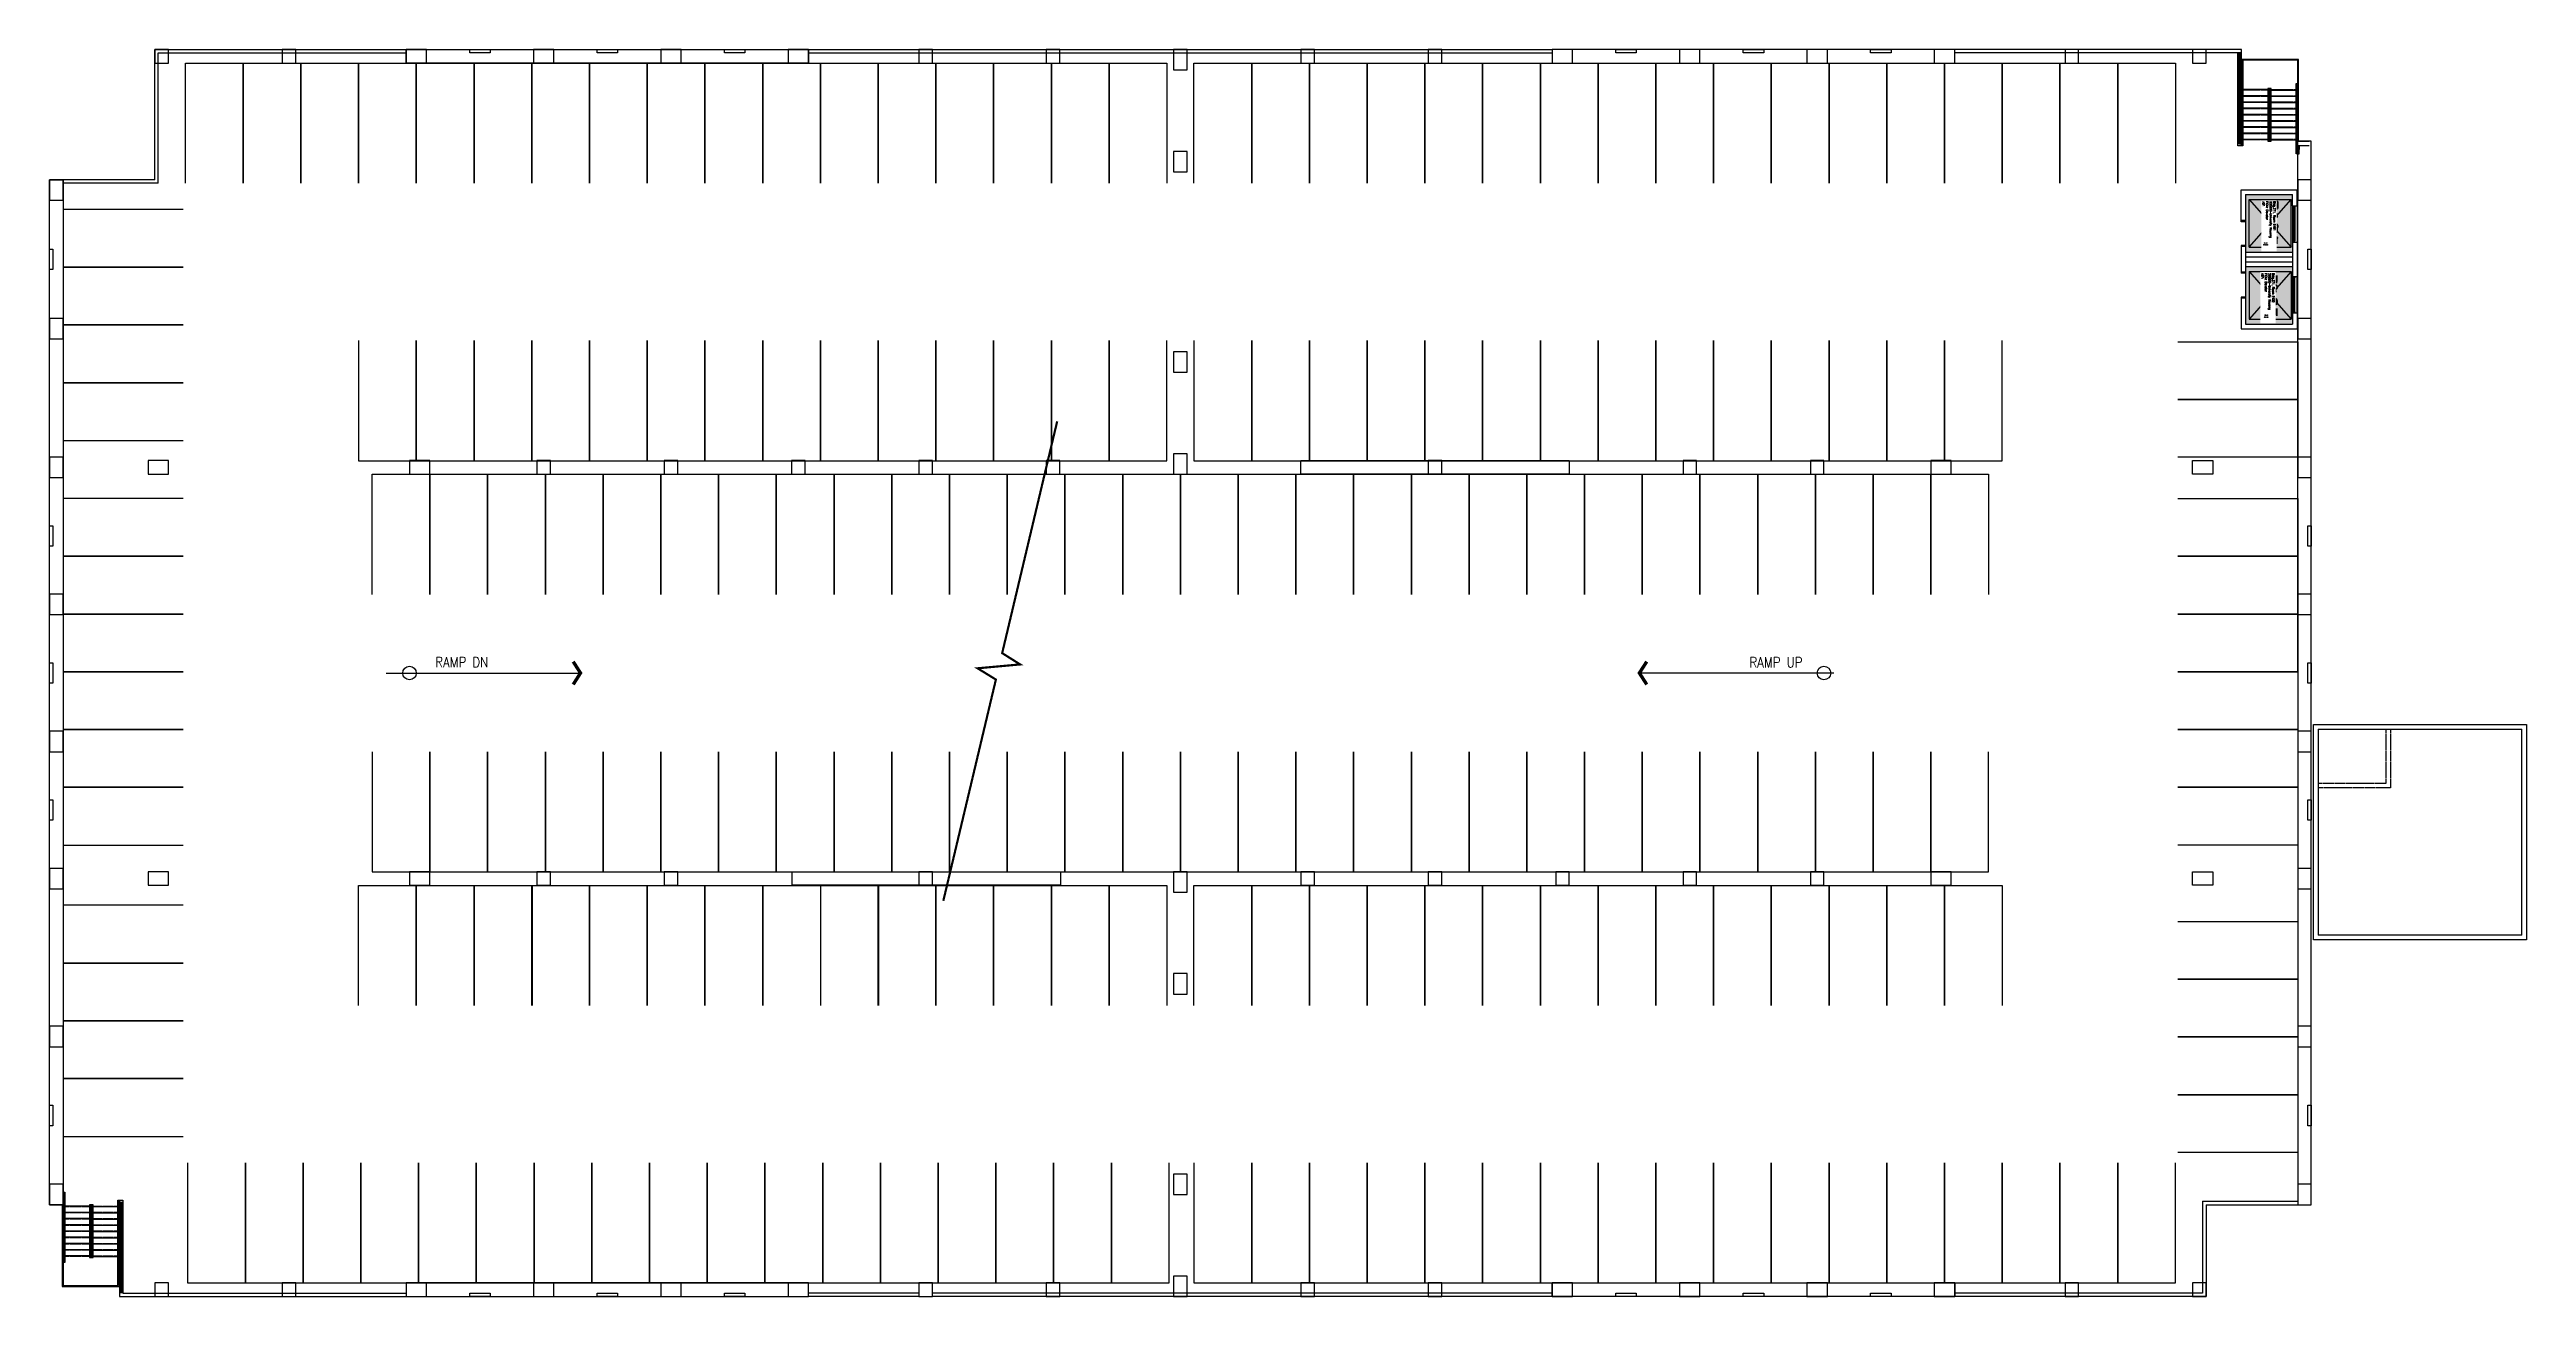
# Model space of a CAD drawing. Header units: inches. Extents: x -12 to 4364, y -12 to 2190.
import ezdxf
from ezdxf.enums import TextEntityAlignment as Align

# ---------------------------------------------------------------- set-up
doc = ezdxf.new("R2010")
doc.units = ezdxf.units.IN
doc.header["$LTSCALE"] = 10
doc.header["$MEASUREMENT"] = 0
doc.linetypes.add('HIDDEN2', pattern=[0.1875, 0.125, -0.0625])
for name, color, linetype in [('A-COLS', 5, 'CONTINUOUS'), ('A-FLOR', 3, 'CONTINUOUS'), ('A-GLAZ', 1, 'CONTINUOUS'), ('A-IDEN-RNUM', 7, 'CONTINUOUS'), ('A-IDEN-SNUM', 4, 'CONTINUOUS'), ('A-IDEN-VNUM', 4, 'CONTINUOUS'), ('A-ROOF', 2, 'CONTINUOUS'), ('A-WALL', 5, 'CONTINUOUS'), ('AREA-TEXT', 3, 'CONTINUOUS'), ('Rooms-Category-Color', 7, 'CONTINUOUS'), ('Rooms-College-Color', 7, 'CONTINUOUS'), ('Rooms-Department-Color', 7, 'CONTINUOUS'), ('Rooms-Division-Color', 7, 'CONTINUOUS'), ('Rooms-Information', 7, 'CONTINUOUS')]:
    doc.layers.add(name, color=color, linetype=linetype)
doc.styles.add('AREA', font='arial.ttf', dxfattribs={"width": 0.75, "height": 27})
doc.styles.add('ROOMSNUMBER', font='txt.shx', dxfattribs={"height": 0.03})
doc.styles.add('ROOMVNUMBER', font='simplex.shx', dxfattribs={"width": 0.85})
doc.styles.add('SIMPLEX', font='simplex.shx', dxfattribs={"width": 0.85})

msp = doc.modelspace()

# ---------------------------------------------------------------- hatches: boundary and pattern name
at = {"layer": 'Rooms-Category-Color', "true_color": 0xadadad}
for points in [[(3951, 1934), (3868, 1934), (3868, 1832), (3951, 1832)], [(3951, 1807), (3868, 1807), (3868, 1705), (3951, 1705)]]:
    msp.add_hatch(color=253, dxfattribs=at).paths.add_polyline_path(points)
at = {"layer": 'Rooms-College-Color', "true_color": 0xadadad}
for points in [[(3951, 1934), (3868, 1934), (3868, 1832), (3951, 1832)], [(3951, 1807), (3868, 1807), (3868, 1705), (3951, 1705)]]:
    msp.add_hatch(color=253, dxfattribs=at).paths.add_polyline_path(points)
at = {"layer": 'Rooms-Department-Color', "true_color": 0xacacac}
for points in [[(3951, 1934), (3868, 1934), (3868, 1832), (3951, 1832)], [(3951, 1807), (3868, 1807), (3868, 1705), (3951, 1705)]]:
    msp.add_hatch(color=253, dxfattribs=at).paths.add_polyline_path(points)
at = {"layer": 'Rooms-Division-Color', "true_color": 0xadadad}
for points in [[(3951, 1934), (3868, 1934), (3868, 1832), (3951, 1832)], [(3951, 1807), (3868, 1807), (3868, 1705), (3951, 1705)]]:
    msp.add_hatch(color=253, dxfattribs=at).paths.add_polyline_path(points)

# ---------------------------------------------------------------- linework, layer by layer
at = {"layer": 'A-COLS'}
for points in [[(174, 2166), (198, 2166), (198, 2190), (174, 2190)], [(399, 2166), (423, 2166), (423, 2190), (399, 2190)], [(654, 2166), (654, 2190), (618, 2190), (618, 2166)], [(879, 2166), (879, 2190), (843, 2190), (843, 2166)], [(1104, 2166), (1104, 2190), (1068, 2190), (1068, 2166)], [(1329, 2166), (1329, 2190), (1293, 2190), (1293, 2166)], [(1524, 2166), (1548, 2166), (1548, 2190), (1524, 2190)], [(1749, 2166), (1773, 2166), (1773, 2190), (1749, 2190)], [(1998, 2190), (1974, 2190), (1974, 2154), (1998, 2154)], [(2199, 2166), (2223, 2166), (2223, 2190), (2199, 2190)], [(2424, 2166), (2448, 2166), (2448, 2190), (2424, 2190)], [(2679, 2166), (2679, 2190), (2643, 2190), (2643, 2166)], [(2904, 2166), (2904, 2190), (2868, 2190), (2868, 2166)], [(3129, 2166), (3129, 2190), (3093, 2190), (3093, 2166)], [(3354, 2166), (3354, 2190), (3318, 2190), (3318, 2166)], [(3549, 2166), (3573, 2166), (3573, 2190), (3549, 2190)], [(3774, 2166), (3798, 2166), (3798, 2190), (3774, 2190)], [(1998, 2010), (1974, 2010), (1974, 1974), (1998, 1974)], [(12, 1960), (-12, 1960), (-12, 1924), (12, 1924)], [(3984, 1960), (3960, 1960), (3960, 1924), (3984, 1924)], [(12, 1715), (-12, 1715), (-12, 1679), (12, 1679)], [(3984, 1715), (3960, 1715), (3960, 1679), (3984, 1679)], [(1998, 1656), (1974, 1656), (1974, 1620), (1998, 1620)], [(12, 1470), (-12, 1470), (-12, 1434), (12, 1434)], [(162, 1464), (162, 1440), (198, 1440), (198, 1464)], [(660, 1440), (660, 1464), (624, 1464), (624, 1440)], [(849, 1440), (873, 1440), (873, 1464), (849, 1464)], [(1074, 1440), (1098, 1440), (1098, 1464), (1074, 1464)], [(1299, 1440), (1323, 1440), (1323, 1464), (1299, 1464)], [(1524, 1440), (1548, 1440), (1548, 1464), (1524, 1464)], [(1749, 1440), (1773, 1440), (1773, 1464), (1749, 1464)], [(1998, 1476), (1974, 1476), (1974, 1440), (1998, 1440)], [(2424, 1440), (2448, 1440), (2448, 1464), (2424, 1464)], [(2874, 1440), (2898, 1440), (2898, 1464), (2874, 1464)], [(3099, 1440), (3123, 1440), (3123, 1464), (3099, 1464)], [(3312, 1464), (3312, 1440), (3348, 1440), (3348, 1464)], [(3810, 1464), (3810, 1440), (3774, 1440), (3774, 1464)], [(3984, 1470), (3960, 1470), (3960, 1434), (3984, 1434)], [(12, 1228), (-12, 1228), (-12, 1192), (12, 1192)], [(3984, 1228), (3960, 1228), (3960, 1192), (3984, 1192)], [(12, 986), (-12, 986), (-12, 950), (12, 950)], [(3984, 986), (3960, 986), (3960, 950), (3984, 950)], [(12, 744), (-12, 744), (-12, 708), (12, 708)], [(3984, 744), (3960, 744), (3960, 708), (3984, 708)], [(162, 738), (162, 714), (198, 714), (198, 738)], [(660, 714), (660, 738), (624, 738), (624, 714)], [(849, 714), (873, 714), (873, 738), (849, 738)], [(1074, 714), (1098, 714), (1098, 738), (1074, 738)], [(1524, 714), (1548, 714), (1548, 738), (1524, 738)], [(1998, 738), (1974, 738), (1974, 702), (1998, 702)], [(2199, 714), (2223, 714), (2223, 738), (2199, 738)], [(2424, 714), (2448, 714), (2448, 738), (2424, 738)], [(2649, 714), (2673, 714), (2673, 738), (2649, 738)], [(2874, 714), (2898, 714), (2898, 738), (2874, 738)], [(3099, 714), (3123, 714), (3123, 738), (3099, 738)], [(3312, 738), (3312, 714), (3348, 714), (3348, 738)], [(3810, 738), (3810, 714), (3774, 714), (3774, 738)], [(1998, 558), (1974, 558), (1974, 522), (1998, 522)], [(12, 465), (-12, 465), (-12, 429), (12, 429)], [(3984, 465), (3960, 465), (3960, 429), (3984, 429)], [(12, 186), (-12, 186), (-12, 150), (12, 150)], [(1998, 204), (1974, 204), (1974, 168), (1998, 168)], [(3984, 186), (3960, 186), (3960, 150), (3984, 150)], [(174, -12), (198, -12), (198, 12), (174, 12)], [(399, -12), (423, -12), (423, 12), (399, 12)], [(654, -12), (654, 12), (618, 12), (618, -12)], [(879, -12), (879, 12), (843, 12), (843, -12)], [(1104, -12), (1104, 12), (1068, 12), (1068, -12)], [(1329, -12), (1329, 12), (1293, 12), (1293, -12)], [(1524, -12), (1548, -12), (1548, 12), (1524, 12)], [(1749, -12), (1773, -12), (1773, 12), (1749, 12)], [(1998, 24), (1974, 24), (1974, -12), (1998, -12)], [(2199, -12), (2223, -12), (2223, 12), (2199, 12)], [(2424, -12), (2448, -12), (2448, 12), (2424, 12)], [(2679, -12), (2679, 12), (2643, 12), (2643, -12)], [(2904, -12), (2904, 12), (2868, 12), (2868, -12)], [(3129, -12), (3129, 12), (3093, 12), (3093, -12)], [(3354, -12), (3354, 12), (3318, 12), (3318, -12)], [(3549, -12), (3573, -12), (3573, 12), (3549, 12)], [(3774, -12), (3798, -12), (3798, 12), (3774, 12)]]:
    msp.add_lwpolyline(points, close=True, dxfattribs=at)
at = {"layer": 'A-COLS', "flags": 128}
for points in [[(766.5, 2184), (730.5, 2184), (730.5, 2190), (766.5, 2190)], [(991.5, 2184), (955.5, 2184), (955.5, 2190), (991.5, 2190)], [(1216.5, 2184), (1180.5, 2184), (1180.5, 2190), (1216.5, 2190)], [(2791.5, 2184), (2755.5, 2184), (2755.5, 2190), (2791.5, 2190)], [(3016.5, 2184), (2980.5, 2184), (2980.5, 2190), (3016.5, 2190)], [(3241.5, 2184), (3205.5, 2184), (3205.5, 2190), (3241.5, 2190)], [(-6, 1837.5), (-6, 1801.5), (-12, 1801.5), (-12, 1837.5)], [(3984, 1837.5), (3984, 1801.5), (3978, 1801.5), (3978, 1837.5)], [(-6, 1349), (-6, 1313), (-12, 1313), (-12, 1349)], [(3984, 1349), (3984, 1313), (3978, 1313), (3978, 1349)], [(-6, 1107), (-6, 1071), (-12, 1071), (-12, 1107)], [(3984, 1107), (3984, 1071), (3978, 1071), (3978, 1107)], [(-6, 865), (-6, 829), (-12, 829), (-12, 865)], [(3984, 865), (3984, 829), (3978, 829), (3978, 865)], [(-6, 325.5), (-6, 289.5), (-12, 289.5), (-12, 325.5)], [(3984, 325.5), (3984, 289.5), (3978, 289.5), (3978, 325.5)], [(766.5, -12), (730.5, -12), (730.5, -6), (766.5, -6)], [(991.5, -12), (955.5, -12), (955.5, -6), (991.5, -6)], [(1216.5, -12), (1180.5, -12), (1180.5, -6), (1216.5, -6)], [(2791.5, -12), (2755.5, -12), (2755.5, -6), (2791.5, -6)], [(3016.5, -12), (2980.5, -12), (2980.5, -6), (3016.5, -6)], [(3241.5, -12), (3205.5, -12), (3205.5, -6), (3241.5, -6)]]:
    msp.add_lwpolyline(points, close=True, dxfattribs=at)
at = {"layer": 'A-FLOR'}
for p, q in [((174, 2190), (618, 2190)), ((174, 1960), (174, 2190)), ((1329, 2190), (2643, 2190)), ((3860.5, 2190), (3354, 2190)), ((3860.5, 2190), (3798, 2190)), ((3860.5, 2019.9), (3860.5, 2190)), ((180, 1954), (180, 2184)), ((180, 2184), (618, 2184)), ((1329, 2184), (2643, 2184)), ((3854.5, 2184), (3354, 2184)), ((3860.5, 2184), (3798, 2184)), ((3854.5, 2019.9), (3854.5, 2184)), ((3960, 2027.9), (3960, 2171)), ((3961.5, 2027.9), (3961.5, 2172.5)), ((3860.5, 2019.9), (3854.5, 2019.9)), ((3861.8, 2021.4), (3860.5, 2021.4)), ((3980, 2027.9), (3957.3, 2027.9)), ((3980, 2019.9), (3957.3, 2019.9)), ((174, 1960), (12, 1960)), ((180, 1954), (12, 1954)), ((3874.3, 1925), (3948.3, 1841)), ((3874.3, 1841), (3948.3, 1925)), ((3874.3, 1798), (3948.3, 1714)), ((3948.3, 1798), (3874.3, 1714)), ((10.5, 150), (10.5, 5.5)), ((12, 150), (12, 7)), ((110.3, 156.5), (111.5, 156.5)), ((111.5, 158), (117.5, 158)), ((111.5, 158), (111.5, -12)), ((117.5, 158), (117.5, -6)), ((3792, 156), (3960, 156)), ((3792, 156), (3792, -6)), ((3798, 150), (3960, 150)), ((3798, 150), (3798, -12)), ((111.5, -12), (618, -12)), ((117.5, -6), (618, -6)), ((1524, -6), (1329, -6)), ((1524, -12), (1329, -12)), ((2643, -6), (1548, -6)), ((2643, -12), (1548, -12)), ((3792, -6), (3354, -6)), ((3798, -12), (3354, -12))]:
    msp.add_line(p, q, dxfattribs=at)
at = {"layer": 'A-FLOR', "extrusion": (6.03767e-44, 5.25705e-39, -1)}
for p, q in [((3856.4, 2022.7), (3856.4, 2184)), ((3857.9, 2184), (3857.9, 2022.6)), ((3961.5, 2172.5), (3861.8, 2172.5)), ((3861.8, 2021.4), (3861.8, 2172.5)), ((3960, 2171), (3863.3, 2171)), ((3863.3, 2171), (3863.3, 2019.9)), ((3863.3, 2119.9), (3907.3, 2119.9)), ((3863.3, 2108.9), (3907.3, 2108.9)), ((3907.3, 2121.4), (3907.3, 2092.9)), ((3913.3, 2121.4), (3907.3, 2121.4)), ((3908.8, 2119.9), (3908.8, 2093.7)), ((3911.8, 2119.9), (3908.8, 2119.9)), ((3957.3, 2117.9), (3913.3, 2117.9)), ((3957.3, 2106.9), (3913.3, 2106.9)), ((3863.3, 2097.9), (3907.3, 2097.9)), ((3863.3, 2086.9), (3907.3, 2086.9)), ((3863.3, 2075.9), (3907.3, 2075.9)), ((3863.3, 2064.9), (3907.3, 2064.9)), ((3957.3, 2095.9), (3913.3, 2095.9)), ((3957.3, 2084.9), (3913.3, 2084.9)), ((3957.3, 2073.9), (3913.3, 2073.9)), ((3957.3, 2062.9), (3913.3, 2062.9)), ((3860.5, 2019.9), (3860.5, 2021.4)), ((3860.5, 2021.4), (3861.8, 2021.4)), ((3863.3, 2019.9), (3860.5, 2019.9)), ((3863.3, 2053.9), (3907.3, 2053.9)), ((3863.3, 2042.9), (3907.3, 2042.9)), ((3863.3, 2031.9), (3907.3, 2031.9)), ((3957.3, 2051.9), (3913.3, 2051.9)), ((3957.3, 2040.9), (3913.3, 2040.9)), ((3957.3, 2029.9), (3913.3, 2029.9))]:
    msp.add_line(p, q, dxfattribs=at)
at = {"layer": 'A-FLOR', "linetype": 'HIDDEN2', "extrusion": (6.03767e-44, 5.25705e-39, -1)}
for p, q in [((3863.3, 2118.9), (3907.3, 2118.9)), ((3863.3, 2107.9), (3907.3, 2107.9)), ((3957.3, 2118.9), (3913.3, 2118.9)), ((3957.3, 2107.9), (3913.3, 2107.9)), ((3863.3, 2096.9), (3907.3, 2096.9)), ((3863.3, 2085.9), (3907.3, 2085.9)), ((3863.3, 2074.9), (3907.3, 2074.9)), ((3863.3, 2063.9), (3907.3, 2063.9)), ((3957.3, 2096.9), (3913.3, 2096.9)), ((3957.3, 2085.9), (3913.3, 2085.9)), ((3957.3, 2074.9), (3913.3, 2074.9)), ((3957.3, 2063.9), (3913.3, 2063.9)), ((3863.3, 2052.9), (3907.3, 2052.9)), ((3863.3, 2041.9), (3907.3, 2041.9)), ((3863.3, 2030.9), (3907.3, 2030.9)), ((3957.3, 2052.9), (3913.3, 2052.9)), ((3957.3, 2041.9), (3913.3, 2041.9)), ((3957.3, 2030.9), (3913.3, 2030.9))]:
    msp.add_line(p, q, dxfattribs=at)
at = {"layer": 'A-FLOR', "extrusion": (2.30779e-40, 5.25198e-39, -1)}
for p, q in [((3961.8, 2019.9), (3961.3, 2007.4)), ((3962.7, 2005.8), (3963.3, 2019.9)), ((3961.3, 2007.4), (3960, 2007.4)), ((3960, 2005.9), (3962.7, 2005.8))]:
    msp.add_line(p, q, dxfattribs=at)
at = {"layer": 'A-FLOR', "linetype": 'Continuous'}
for p, q in [((3874.3, 1841), (3874.3, 1925)), ((3874.3, 1925), (3948.3, 1925)), ((3948.3, 1841), (3948.3, 1925)), ((3874.3, 1841), (3948.3, 1841)), ((3874.3, 1798), (3948.3, 1798)), ((3874.3, 1798), (3874.3, 1714)), ((3948.3, 1798), (3948.3, 1714)), ((3874.3, 1714), (3948.3, 1714))]:
    msp.add_line(p, q, dxfattribs=at)
at = {"layer": 'A-FLOR', "extrusion": (-6.03767e-44, -5.25705e-39, -1)}
for p, q in [((14.8, 148), (58.8, 148)), ((14.8, 137), (58.8, 137)), ((108.8, 146), (64.8, 146)), ((108.8, 135), (64.8, 135)), ((108.8, 7), (108.8, 158)), ((108.8, 158), (111.5, 158)), ((111.5, 156.5), (110.3, 156.5)), ((110.3, 156.5), (110.3, 5.5)), ((111.5, 158), (111.5, 156.5)), ((114.1, -6), (114.1, 155.3)), ((115.6, 155.3), (115.6, -6)), ((14.8, 126), (58.8, 126)), ((14.8, 115), (58.8, 115)), ((14.8, 104), (58.8, 104)), ((14.8, 93), (58.8, 93)), ((108.8, 124), (64.8, 124)), ((108.8, 113), (64.8, 113)), ((108.8, 102), (64.8, 102)), ((108.8, 91), (64.8, 91)), ((14.8, 82), (58.8, 82)), ((14.8, 71), (58.8, 71)), ((14.8, 60), (58.8, 60)), ((58.8, 56.5), (64.8, 56.5)), ((60.3, 58), (63.3, 58)), ((63.3, 58), (63.3, 84.3)), ((64.8, 56.5), (64.8, 85.1)), ((108.8, 80), (64.8, 80)), ((108.8, 69), (64.8, 69)), ((108.8, 58), (64.8, 58)), ((10.5, 5.5), (110.3, 5.5)), ((12, 7), (108.8, 7))]:
    msp.add_line(p, q, dxfattribs=at)
at = {"layer": 'A-FLOR', "linetype": 'HIDDEN2', "extrusion": (-6.03767e-44, -5.25705e-39, -1)}
for p, q in [((14.8, 147), (58.8, 147)), ((14.8, 136), (58.8, 136)), ((108.8, 147), (64.8, 147)), ((108.8, 136), (64.8, 136)), ((14.8, 125), (58.8, 125)), ((14.8, 114), (58.8, 114)), ((14.8, 103), (58.8, 103)), ((14.8, 92), (58.8, 92)), ((108.8, 125), (64.8, 125)), ((108.8, 114), (64.8, 114)), ((108.8, 103), (64.8, 103)), ((108.8, 92), (64.8, 92)), ((14.8, 81), (58.8, 81)), ((14.8, 70), (58.8, 70)), ((14.8, 59), (58.8, 59)), ((108.8, 81), (64.8, 81)), ((108.8, 70), (64.8, 70)), ((108.8, 59), (64.8, 59))]:
    msp.add_line(p, q, dxfattribs=at)
at = {"layer": 'A-FLOR', "flags": 128}
for points in [[(1329, 2190), (1329, 2166), (618, 2166), (618, 2190), (1329, 2190)], [(2643, 2190), (2643, 2166), (3354, 2166), (3354, 2190), (2643, 2190)], [(228, 1953.9), (228, 2165.9), (330, 2165.9), (330, 1953.9)], [(330, 1953.9), (330, 2165.9), (432, 2165.9), (432, 1953.9)], [(432, 1953.9), (432, 2165.9), (534, 2165.9), (534, 1953.9)], [(534, 1953.9), (534, 2165.9), (636, 2165.9), (636, 1953.9)], [(636, 1953.9), (636, 2165.9), (738, 2165.9), (738, 1953.9)], [(738, 1953.9), (738, 2165.9), (840, 2165.9), (840, 1953.9)], [(840, 1953.9), (840, 2165.9), (942, 2165.9), (942, 1953.9)], [(942, 1953.9), (942, 2165.9), (1044, 2165.9), (1044, 1953.9)], [(1044, 1953.9), (1044, 2165.9), (1146, 2165.9), (1146, 1953.9)], [(1146, 1953.9), (1146, 2165.9), (1248, 2165.9), (1248, 1953.9)], [(1248, 1953.9), (1248, 2165.9), (1350, 2165.9), (1350, 1953.9)], [(1350, 1953.9), (1350, 2165.9), (1452, 2165.9), (1452, 1953.9)], [(1452, 1953.9), (1452, 2165.9), (1554, 2165.9), (1554, 1953.9)], [(1554, 1953.9), (1554, 2165.9), (1656, 2165.9), (1656, 1953.9)], [(1656, 1953.9), (1656, 2165.9), (1758, 2165.9), (1758, 1953.9)], [(1758, 1953.9), (1758, 2165.9), (1860, 2165.9), (1860, 1953.9)], [(1860, 1953.9), (1860, 2165.9), (1962, 2165.9), (1962, 1953.9)], [(2010, 1953.9), (2010, 2165.9), (2112, 2165.9), (2112, 1953.9)], [(2112, 1953.9), (2112, 2165.9), (2214, 2165.9), (2214, 1953.9)], [(2214, 1953.9), (2214, 2165.9), (2316, 2165.9), (2316, 1953.9)], [(2316, 1953.9), (2316, 2165.9), (2418, 2165.9), (2418, 1953.9)], [(2418, 1953.9), (2418, 2165.9), (2520, 2165.9), (2520, 1953.9)], [(2520, 1953.9), (2520, 2165.9), (2622, 2165.9), (2622, 1953.9)], [(2622, 1953.9), (2622, 2165.9), (2724, 2165.9), (2724, 1953.9)], [(2724, 1953.9), (2724, 2165.9), (2826, 2165.9), (2826, 1953.9)], [(2826, 1953.9), (2826, 2165.9), (2928, 2165.9), (2928, 1953.9)], [(2928, 1953.9), (2928, 2165.9), (3030, 2165.9), (3030, 1953.9)], [(3030, 1953.9), (3030, 2165.9), (3132, 2165.9), (3132, 1953.9)], [(3132, 1953.9), (3132, 2165.9), (3234, 2165.9), (3234, 1953.9)], [(3234, 1953.9), (3234, 2165.9), (3336, 2165.9), (3336, 1953.9)], [(3336, 1953.9), (3336, 2165.9), (3438, 2165.9), (3438, 1953.9)], [(3438, 1953.9), (3438, 2165.9), (3540, 2165.9), (3540, 1953.9)], [(3540, 1953.9), (3540, 2165.9), (3642, 2165.9), (3642, 1953.9)], [(3642, 1953.9), (3642, 2165.9), (3744, 2165.9), (3744, 1953.9)], [(3984, 150), (3983.8, 2028.5), (3959.8, 2028.5), (3960, 150), (3984, 150)], [(-12, 150), (-12, 1960), (12, 1960), (12, 150), (-12, 150)], [(224, 1907.6), (12, 1907.6), (12, 1805.6), (224, 1805.6)], [(224, 1805.6), (12, 1805.6), (12, 1703.6), (224, 1703.6)], [(224, 1703.6), (12, 1703.6), (12, 1601.6), (224, 1601.6)], [(534, 1675.9), (534, 1463.9), (636, 1463.9), (636, 1675.9)], [(636, 1675.9), (636, 1463.9), (738, 1463.9), (738, 1675.9)], [(738, 1675.9), (738, 1463.9), (840, 1463.9), (840, 1675.9)], [(840, 1675.9), (840, 1463.9), (942, 1463.9), (942, 1675.9)], [(942, 1675.9), (942, 1463.9), (1044, 1463.9), (1044, 1675.9)], [(1044, 1675.9), (1044, 1463.9), (1146, 1463.9), (1146, 1675.9)], [(1146, 1675.9), (1146, 1463.9), (1248, 1463.9), (1248, 1675.9)], [(1248, 1675.9), (1248, 1463.9), (1350, 1463.9), (1350, 1675.9)], [(1350, 1675.9), (1350, 1463.9), (1452, 1463.9), (1452, 1675.9)], [(1452, 1675.9), (1452, 1463.9), (1554, 1463.9), (1554, 1675.9)], [(1554, 1675.9), (1554, 1463.9), (1656, 1463.9), (1656, 1675.9)], [(1656, 1675.9), (1656, 1463.9), (1758, 1463.9), (1758, 1675.9)], [(1758, 1675.9), (1758, 1463.9), (1860, 1463.9), (1860, 1675.9)], [(1860, 1675.9), (1860, 1463.9), (1962, 1463.9), (1962, 1675.9)], [(2010, 1675.9), (2010, 1463.9), (2112, 1463.9), (2112, 1675.9)], [(2112, 1675.9), (2112, 1463.9), (2214, 1463.9), (2214, 1675.9)], [(2214, 1675.9), (2214, 1463.9), (2316, 1463.9), (2316, 1675.9)], [(2316, 1675.9), (2316, 1463.9), (2418, 1463.9), (2418, 1675.9)], [(2418, 1675.9), (2418, 1463.9), (2520, 1463.9), (2520, 1675.9)], [(2520, 1675.9), (2520, 1463.9), (2622, 1463.9), (2622, 1675.9)], [(2622, 1675.9), (2622, 1463.9), (2724, 1463.9), (2724, 1675.9)], [(2724, 1675.9), (2724, 1463.9), (2826, 1463.9), (2826, 1675.9)], [(2826, 1675.9), (2826, 1463.9), (2928, 1463.9), (2928, 1675.9)], [(2928, 1675.9), (2928, 1463.9), (3030, 1463.9), (3030, 1675.9)], [(3030, 1675.9), (3030, 1463.9), (3132, 1463.9), (3132, 1675.9)], [(3132, 1675.9), (3132, 1463.9), (3234, 1463.9), (3234, 1675.9)], [(3234, 1675.9), (3234, 1463.9), (3336, 1463.9), (3336, 1675.9)], [(3336, 1675.9), (3336, 1463.9), (3438, 1463.9), (3438, 1675.9)], [(3748, 1673.9), (3960, 1673.9), (3960, 1571.9), (3748, 1571.9)], [(224, 1601.6), (12, 1601.6), (12, 1499.6), (224, 1499.6)], [(3748, 1571.9), (3960, 1571.9), (3960, 1469.9), (3748, 1469.9)], [(558, 1227.9), (558, 1439.9), (660, 1439.9), (660, 1227.9)], [(660, 1227.9), (660, 1439.9), (762, 1439.9), (762, 1227.9)], [(762, 1227.9), (762, 1439.9), (864, 1439.9), (864, 1227.9)], [(864, 1227.9), (864, 1439.9), (966, 1439.9), (966, 1227.9)], [(966, 1227.9), (966, 1439.9), (1068, 1439.9), (1068, 1227.9)], [(1068, 1227.9), (1068, 1439.9), (1170, 1439.9), (1170, 1227.9)], [(1170, 1227.9), (1170, 1439.9), (1272, 1439.9), (1272, 1227.9)], [(1272, 1227.9), (1272, 1439.9), (1374, 1439.9), (1374, 1227.9)], [(1374, 1227.9), (1374, 1439.9), (1476, 1439.9), (1476, 1227.9)], [(1476, 1227.9), (1476, 1439.9), (1578, 1439.9), (1578, 1227.9)], [(1578, 1227.9), (1578, 1439.9), (1680, 1439.9), (1680, 1227.9)], [(1680, 1227.9), (1680, 1439.9), (1782, 1439.9), (1782, 1227.9)], [(1782, 1227.9), (1782, 1439.9), (1884, 1439.9), (1884, 1227.9)], [(1884, 1227.9), (1884, 1439.9), (1986, 1439.9), (1986, 1227.9)], [(1986, 1227.9), (1986, 1439.9), (2088, 1439.9), (2088, 1227.9)], [(2088, 1227.9), (2088, 1439.9), (2190, 1439.9), (2190, 1227.9)], [(2190, 1227.9), (2190, 1439.9), (2292, 1439.9), (2292, 1227.9)], [(2292, 1227.9), (2292, 1439.9), (2394, 1439.9), (2394, 1227.9)], [(2394, 1227.9), (2394, 1439.9), (2496, 1439.9), (2496, 1227.9)], [(2496, 1227.9), (2496, 1439.9), (2598, 1439.9), (2598, 1227.9)], [(2598, 1227.9), (2598, 1439.9), (2700, 1439.9), (2700, 1227.9)], [(2700, 1227.9), (2700, 1439.9), (2802, 1439.9), (2802, 1227.9)], [(2802, 1227.9), (2802, 1439.9), (2904, 1439.9), (2904, 1227.9)], [(2904, 1227.9), (2904, 1439.9), (3006, 1439.9), (3006, 1227.9)], [(3006, 1227.9), (3006, 1439.9), (3108, 1439.9), (3108, 1227.9)], [(3108, 1227.9), (3108, 1439.9), (3210, 1439.9), (3210, 1227.9)], [(3210, 1227.9), (3210, 1439.9), (3312, 1439.9), (3312, 1227.9)], [(3312, 1227.9), (3312, 1439.9), (3414, 1439.9), (3414, 1227.9)], [(224, 1397.1), (12, 1397.1), (12, 1295.1), (224, 1295.1)], [(3748, 1397.1), (3960, 1397.1), (3960, 1295.1), (3748, 1295.1)], [(224, 1295.1), (12, 1295.1), (12, 1193.1), (224, 1193.1)], [(3748, 1295.1), (3960, 1295.1), (3960, 1193.1), (3748, 1193.1)], [(224, 1193.1), (12, 1193.1), (12, 1091.1), (224, 1091.1)], [(3748, 1193.1), (3960, 1193.1), (3960, 1091.1), (3748, 1091.1)], [(224, 1091.1), (12, 1091.1), (12, 989.1), (224, 989.1)], [(3748, 1091.1), (3960, 1091.1), (3960, 989.1), (3748, 989.1)], [(224, 989.1), (12, 989.1), (12, 887.1), (224, 887.1)], [(3748, 989.1), (3960, 989.1), (3960, 887.1), (3748, 887.1)], [(558, 949.9), (558, 737.9), (660, 737.9), (660, 949.9)], [(660, 949.9), (660, 737.9), (762, 737.9), (762, 949.9)], [(762, 949.9), (762, 737.9), (864, 737.9), (864, 949.9)], [(864, 949.9), (864, 737.9), (966, 737.9), (966, 949.9)], [(966, 949.9), (966, 737.9), (1068, 737.9), (1068, 949.9)], [(1068, 949.9), (1068, 737.9), (1170, 737.9), (1170, 949.9)], [(1170, 949.9), (1170, 737.9), (1272, 737.9), (1272, 949.9)], [(1272, 949.9), (1272, 737.9), (1374, 737.9), (1374, 949.9)], [(1374, 949.9), (1374, 737.9), (1476, 737.9), (1476, 949.9)], [(1476, 949.9), (1476, 737.9), (1578, 737.9), (1578, 949.9)], [(1578, 949.9), (1578, 737.9), (1680, 737.9), (1680, 949.9)], [(1680, 949.9), (1680, 737.9), (1782, 737.9), (1782, 949.9)], [(1782, 949.9), (1782, 737.9), (1884, 737.9), (1884, 949.9)], [(1884, 949.9), (1884, 737.9), (1986, 737.9), (1986, 949.9)], [(1986, 949.9), (1986, 737.9), (2088, 737.9), (2088, 949.9)], [(2088, 949.9), (2088, 737.9), (2190, 737.9), (2190, 949.9)], [(2190, 949.9), (2190, 737.9), (2292, 737.9), (2292, 949.9)], [(2292, 949.9), (2292, 737.9), (2394, 737.9), (2394, 949.9)], [(2394, 949.9), (2394, 737.9), (2496, 737.9), (2496, 949.9)], [(2496, 949.9), (2496, 737.9), (2598, 737.9), (2598, 949.9)], [(2598, 949.9), (2598, 737.9), (2700, 737.9), (2700, 949.9)], [(2700, 949.9), (2700, 737.9), (2802, 737.9), (2802, 949.9)], [(2802, 949.9), (2802, 737.9), (2904, 737.9), (2904, 949.9)], [(2904, 949.9), (2904, 737.9), (3006, 737.9), (3006, 949.9)], [(3006, 949.9), (3006, 737.9), (3108, 737.9), (3108, 949.9)], [(3108, 949.9), (3108, 737.9), (3210, 737.9), (3210, 949.9)], [(3210, 949.9), (3210, 737.9), (3312, 737.9), (3312, 949.9)], [(3312, 949.9), (3312, 737.9), (3414, 737.9), (3414, 949.9)], [(224, 887.1), (12, 887.1), (12, 785.1), (224, 785.1)], [(3748, 887.1), (3960, 887.1), (3960, 785.1), (3748, 785.1)], [(534, 501.9), (534, 713.9), (636, 713.9), (636, 501.9)], [(636, 501.9), (636, 713.9), (738, 713.9), (738, 501.9)], [(738.5, 501.9), (738.5, 713.9), (840.5, 713.9), (840.5, 501.9)], [(840, 501.9), (840, 713.9), (942, 713.9), (942, 501.9)], [(942, 501.9), (942, 713.9), (1044, 713.9), (1044, 501.9)], [(1044, 501.9), (1044, 713.9), (1146, 713.9), (1146, 501.9)], [(1146, 501.9), (1146, 713.9), (1248, 713.9), (1248, 501.9)], [(1248, 501.9), (1248, 713.9), (1350, 713.9), (1350, 501.9)], [(1350.5, 501.9), (1350.5, 713.9), (1452.5, 713.9), (1452.5, 501.9)], [(1452, 501.9), (1452, 713.9), (1554, 713.9), (1554, 501.9)], [(1554, 501.9), (1554, 713.9), (1656, 713.9), (1656, 501.9)], [(1656, 501.9), (1656, 713.9), (1758, 713.9), (1758, 501.9)], [(1758, 501.9), (1758, 713.9), (1860, 713.9), (1860, 501.9)], [(1860, 501.9), (1860, 713.9), (1962, 713.9), (1962, 501.9)], [(2010, 501.9), (2010, 713.9), (2112, 713.9), (2112, 501.9)], [(2112, 501.9), (2112, 713.9), (2214, 713.9), (2214, 501.9)], [(2214, 501.9), (2214, 713.9), (2316, 713.9), (2316, 501.9)], [(2316, 501.9), (2316, 713.9), (2418, 713.9), (2418, 501.9)], [(2418, 501.9), (2418, 713.9), (2520, 713.9), (2520, 501.9)], [(2520, 501.9), (2520, 713.9), (2622, 713.9), (2622, 501.9)], [(2622, 501.9), (2622, 713.9), (2724, 713.9), (2724, 501.9)], [(2724, 501.9), (2724, 713.9), (2826, 713.9), (2826, 501.9)], [(2826, 501.9), (2826, 713.9), (2928, 713.9), (2928, 501.9)], [(2928, 501.9), (2928, 713.9), (3030, 713.9), (3030, 501.9)], [(3030, 501.9), (3030, 713.9), (3132, 713.9), (3132, 501.9)], [(3132, 501.9), (3132, 713.9), (3234, 713.9), (3234, 501.9)], [(3234, 501.9), (3234, 713.9), (3336, 713.9), (3336, 501.9)], [(3336, 501.9), (3336, 713.9), (3438, 713.9), (3438, 501.9)], [(224, 678.7), (12, 678.7), (12, 576.7), (224, 576.7)], [(3748, 650.2), (3960, 650.2), (3960, 548.2), (3748, 548.2)], [(224, 576.7), (12, 576.7), (12, 474.7), (224, 474.7)], [(3748, 548.2), (3960, 548.2), (3960, 446.2), (3748, 446.2)], [(224, 474.7), (12, 474.7), (12, 372.7), (224, 372.7)], [(3748, 446.2), (3960, 446.2), (3960, 344.2), (3748, 344.2)], [(224, 372.7), (12, 372.7), (12, 270.7), (224, 270.7)], [(3748, 344.2), (3960, 344.2), (3960, 242.2), (3748, 242.2)], [(232, 223.9), (232, 11.9), (334, 11.9), (334, 223.9)], [(334, 223.9), (334, 11.9), (436, 11.9), (436, 223.9)], [(436, 223.9), (436, 11.9), (538, 11.9), (538, 223.9)], [(538, 223.9), (538, 11.9), (640, 11.9), (640, 223.9)], [(640, 223.9), (640, 11.9), (742, 11.9), (742, 223.9)], [(742, 223.9), (742, 11.9), (844, 11.9), (844, 223.9)], [(844, 223.9), (844, 11.9), (946, 11.9), (946, 223.9)], [(946, 223.9), (946, 11.9), (1048, 11.9), (1048, 223.9)], [(1048, 223.9), (1048, 11.9), (1150, 11.9), (1150, 223.9)], [(1150, 223.9), (1150, 11.9), (1252, 11.9), (1252, 223.9)], [(1252, 223.9), (1252, 11.9), (1354, 11.9), (1354, 223.9)], [(1354, 223.9), (1354, 11.9), (1456, 11.9), (1456, 223.9)], [(1456, 223.9), (1456, 11.9), (1558, 11.9), (1558, 223.9)], [(1558, 223.9), (1558, 11.9), (1660, 11.9), (1660, 223.9)], [(1660, 223.9), (1660, 11.9), (1762, 11.9), (1762, 223.9)], [(1762, 223.9), (1762, 11.9), (1864, 11.9), (1864, 223.9)], [(1864, 223.9), (1864, 11.9), (1966, 11.9), (1966, 223.9)], [(2010, 223.9), (2010, 11.9), (2112, 11.9), (2112, 223.9)], [(2112, 223.9), (2112, 11.9), (2214, 11.9), (2214, 223.9)], [(2214, 223.9), (2214, 11.9), (2316, 11.9), (2316, 223.9)], [(2316, 223.9), (2316, 11.9), (2418, 11.9), (2418, 223.9)], [(2418, 223.9), (2418, 11.9), (2520, 11.9), (2520, 223.9)], [(2520, 223.9), (2520, 11.9), (2622, 11.9), (2622, 223.9)], [(2622, 223.9), (2622, 11.9), (2724, 11.9), (2724, 223.9)], [(2724, 223.9), (2724, 11.9), (2826, 11.9), (2826, 223.9)], [(2826, 223.9), (2826, 11.9), (2928, 11.9), (2928, 223.9)], [(2928, 223.9), (2928, 11.9), (3030, 11.9), (3030, 223.9)], [(3030, 223.9), (3030, 11.9), (3132, 11.9), (3132, 223.9)], [(3132, 223.9), (3132, 11.9), (3234, 11.9), (3234, 223.9)], [(3234, 223.9), (3234, 11.9), (3336, 11.9), (3336, 223.9)], [(3336, 223.9), (3336, 11.9), (3438, 11.9), (3438, 223.9)], [(3438, 223.9), (3438, 11.9), (3540, 11.9), (3540, 223.9)], [(3540, 223.9), (3540, 11.9), (3642, 11.9), (3642, 223.9)], [(3642, 223.9), (3642, 11.9), (3744, 11.9), (3744, 223.9)], [(3354, -12), (2643, -12), (2643, 12), (3354, 12), (3354, -12)]]:
    msp.add_lwpolyline(points, dxfattribs=at)
at = {"layer": 'A-FLOR', "extrusion": (6.03767e-44, 5.25705e-39, -1)}
for points in [[(-3913.3, 2028.4), (-3913.3, 2121.4), (-3907.3, 2121.4), (-3907.3, 2028.4)], [(-3911.8, 2029.9), (-3911.8, 2119.9), (-3908.8, 2119.9), (-3908.8, 2029.9)], [(-3960, 2005.9), (-3957.3, 2005.9), (-3957.3, 2129.9), (-3960, 2129.9), (-3960, 2128.4), (-3958.8, 2128.4), (-3958.8, 2007.4), (-3960, 2007.4)]]:
    msp.add_lwpolyline(points, close=True, dxfattribs=at)
at = {"layer": 'A-FLOR', "const_width": 3.84}
msp.add_lwpolyline([(1567.1, 686.6), (1660, 1077.4), (1627.6, 1097.3), (1702.9, 1104.1), (1671.1, 1124.1), (1756.5, 1483.8), (1768.3, 1533.3)], dxfattribs=at)
at = {"layer": 'A-FLOR', "elevation": 0}
for points in [[(913.2, 1109.1, 6, 6, 0), (926.1, 1088.9, 6, 6, 0), (913.2, 1068.7, 0, 0, 0)], [(2809.9, 1109.1, 6, 6, 0), (2796.9, 1088.9, 6, 6, 0), (2809.9, 1068.7, 0, 0, 0)]]:
    msp.add_lwpolyline(points, format="xyseb", dxfattribs=at)
for points in [[(582.6, 1088.9), (926.1, 1088.9)], [(3140.4, 1088.9), (2796.9, 1088.9)]]:
    msp.add_lwpolyline(points, dxfattribs=at)
at = {"layer": 'A-FLOR', "extrusion": (-6.03767e-44, -5.25705e-39, -1)}
for points in [[(-12, 172), (-14.8, 172), (-14.8, 48), (-12, 48), (-12, 49.5), (-13.3, 49.5), (-13.3, 170.5), (-12, 170.5)], [(-58.8, 149.5), (-58.8, 56.5), (-64.8, 56.5), (-64.8, 149.5)], [(-60.3, 148), (-60.3, 58), (-63.3, 58), (-63.3, 148)]]:
    msp.add_lwpolyline(points, close=True, dxfattribs=at)
at = {"layer": 'A-FLOR', "flags": 128}
msp.add_lwpolyline([(618, -12), (1329, -12), (1329, 12), (618, 12)], close=True, dxfattribs=at)
at = {"layer": 'A-FLOR'}
for centre in [(624, 1088.9, 0), (3123, 1088.9, 0)]:
    msp.add_circle(centre, 12, dxfattribs=at)
at = {"layer": 'A-GLAZ', "linetype": 'Continuous'}
for p, q in [((3951, 1912), (3951, 1852)), ((3952.9, 1912), (3952.9, 1852)), ((3953.1, 1912), (3953.1, 1852)), ((3955, 1912), (3955, 1852)), ((3959, 1914), (3959, 1850)), ((3868, 1832), (3951, 1832)), ((3868, 1824), (3951, 1824)), ((3868, 1815), (3951, 1815)), ((3868, 1807), (3951, 1807)), ((3951, 1727), (3951, 1787)), ((3952.9, 1727), (3952.9, 1787)), ((3953.1, 1727), (3953.1, 1787)), ((3955, 1727), (3955, 1787)), ((3959, 1725), (3959, 1789))]:
    msp.add_line(p, q, dxfattribs=at)
at = {"layer": 'A-ROOF'}
for p, q in [((3987.9, 618), (3988, 997.9)), ((3988, 997.9), (4364.2, 997.9)), ((3996, 989.9), (3995.9, 626)), ((3996, 989.9), (4356.2, 989.9)), ((4356.1, 625.9), (4356.2, 989.9)), ((4364.2, 997.9), (4364.1, 617.9)), ((4364.1, 617.9), (3987.9, 618)), ((4356.1, 625.9), (3995.9, 626))]:
    msp.add_line(p, q, dxfattribs=at)
at = {"layer": 'A-ROOF', "linetype": 'HIDDEN2'}
for p, q in [((4116, 989.9), (4116, 893.9)), ((4124, 989.9), (4124, 885.9)), ((4116, 893.9), (3996, 893.9)), ((4124, 885.9), (3996, 885.9))]:
    msp.add_line(p, q, dxfattribs=at)
at = {"layer": 'A-WALL', "linetype": 'Continuous'}
for p, q in [((3860, 1886), (3860, 1942)), ((3860, 1942), (3959, 1942)), ((3868, 1934), (3868, 1705)), ((3868, 1934), (3951, 1934)), ((3951, 1914), (3951, 1934)), ((3959, 1914), (3959, 1942)), ((3868, 1888), (3860, 1888)), ((3868, 1886), (3860, 1886)), ((3951, 1914), (3959, 1914)), ((3951, 1914), (3955, 1914)), ((3951, 1914), (3951, 1912)), ((3951, 1912), (3955, 1912)), ((3955, 1912), (3955, 1914)), ((3860, 1844), (3860, 1795)), ((3868, 1844), (3860, 1844)), ((3868, 1842), (3860, 1842)), ((3951, 1852), (3955, 1852)), ((3951, 1852), (3951, 1850)), ((3951, 1851), (3951, 1789)), ((3951, 1850), (3959, 1850)), ((3955, 1850), (3955, 1852)), ((3959, 1850), (3959, 1789)), ((3868, 1797), (3860, 1797)), ((3868, 1795), (3860, 1795)), ((3860, 1753), (3860, 1697)), ((3868, 1753), (3860, 1753)), ((3868, 1751), (3860, 1751)), ((3951, 1789), (3959, 1789)), ((3951, 1787), (3951, 1789)), ((3951, 1787), (3955, 1787)), ((3955, 1789), (3955, 1787)), ((3951, 1727), (3955, 1727)), ((3951, 1725), (3951, 1727)), ((3951, 1725), (3951, 1705)), ((3951, 1725), (3959, 1725)), ((3951, 1725), (3955, 1725)), ((3955, 1727), (3955, 1725)), ((3959, 1725), (3959, 1697)), ((3860, 1697), (3959, 1697)), ((3868, 1705), (3951, 1705))]:
    msp.add_line(p, q, dxfattribs=at)
at = {"layer": 'A-WALL'}
for p, q in [((2199, 1440), (2199, 1464)), ((2199, 1464), (2673, 1464)), ((2673, 1464), (2673, 1440)), ((2673, 1440), (2199, 1440)), ((1300, 714), (1300, 738)), ((1300, 738), (1774, 738)), ((1774, 714), (1300, 714)), ((1774, 738), (1774, 714))]:
    msp.add_line(p, q, dxfattribs=at)

# ---------------------------------------------------------------- texts
at = {"layer": 'A-FLOR', "style": 'SIMPLEX', "width": 0.85}
for s, p in [('RAMP DN', (716.3, 1117.2, 0)), ('RAMP UP', (3038.2, 1116.8, 0))]:
    msp.add_text(s, height=18, rotation=0, dxfattribs=at).set_placement(p, align=Align.TOP_CENTER)
at = {"layer": 'A-IDEN-RNUM', "style": 'ROOMSNUMBER', "width": 0.85}
for s, p in [('E401-00', (3903.4, 1848.3)), ('E402-00', (3904.4, 1720.8))]:
    msp.add_text(s, height=1, dxfattribs=at).set_placement(p, align=Align.MIDDLE)
at = {"layer": 'A-IDEN-SNUM', "style": 'ROOMSNUMBER', "width": 0.85}
for s, p in [('2710E40100', (3903.4, 1845.1)), ('2710E40200', (3904.4, 1717.5))]:
    msp.add_text(s, height=1, dxfattribs=at).set_placement(p, align=Align.MIDDLE)
at = {"layer": 'A-IDEN-VNUM', "style": 'ROOMVNUMBER', "width": 0.85}
for s, p in [('E401', (3897.7, 1887)), ('E402', (3895.8, 1755.1))]:
    msp.add_text(s, height=27, rotation=270, dxfattribs=at).set_placement(p, align=Align.CENTER)
at = {"layer": 'AREA-TEXT', "style": 'AREA', "width": 0.75}
for p in [(3911.3, 1883), (3911.3, 1756)]:
    msp.add_text('59 SF', height=27, rotation=270, dxfattribs=at).set_placement(p, align=Align.MIDDLE_CENTER)

# ---------------------------------------------------------------- next in the draw order: texts
at = {"layer": 'Rooms-Information', "char_height": 3.857, "width": 86.4, "attachment_point": 7, "rotation": 270, "style": 'ROOMVNUMBER', "bg_fill": 3, "box_fill_scale": 1.5, "bg_fill_color": 256, "bg_fill_true_color": 13158600, "bg_fill_transparency": 0}
for s, insert in [('Bldg.271, Room E401^M^J205200-University Housing^M^JFICM: Elevator^M^JASF: ', (3897.7, 1922)), ('Bldg.271, Room E402^M^J205200-University Housing^M^JFICM: Elevator^M^JASF: ', (3895.8, 1795))]:
    msp.add_mtext(s, dxfattribs=dict(at, insert=insert))

doc.saveas('drawing.dxf')
